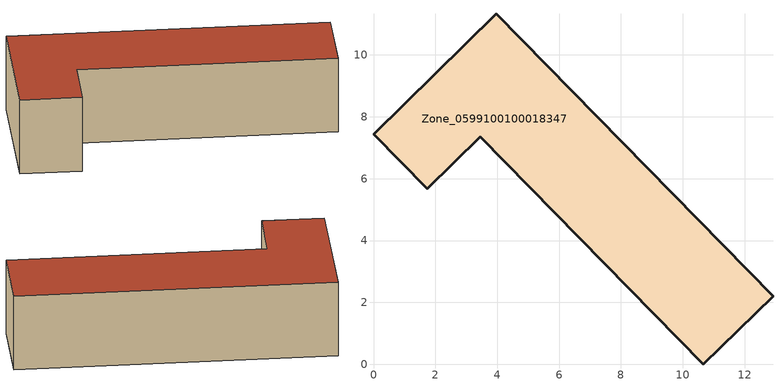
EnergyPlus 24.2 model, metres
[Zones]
Zone_0599100100018347
 floor ground (C_G): 0,7.44 3.97,11.33 12.92,2.21 10.67,0 3.46,7.36 1.73,5.67 z0
 wall outside (C_F): 3.97,11.33 0,7.44 1.73,5.67 3.46,7.36 10.67,0 12.92,2.21 3.97,11.33 z0:3.24
 roof outside (C_R): 12.92,2.21 3.97,11.33 0,7.44 1.73,5.67 3.46,7.36 10.67,0 z3.24
[BUILDING]
Pand.0599100100018347: North Axis=0; Terrain=City; Loads Convergence Tolerance Value=0.04; Temperature Convergence Tolerance Value=0.4; Solar Distribution=FullExterior; Maximum Number of Warmup Days=25; Minimum Number of Warmup Days=1
[Site:Location]
Rotterdam.The.Hague.AP_ZH_NLD Design_Conditions: Latitude=51.96; Longitude=4.45; Time Zone=1; Elevation=-4.5
[SITE:GROUNDTEMPERATURE:BUILDINGSURFACE]
18, 18, 18, 18, 18, 18, 18, 18, 18, 18, 18, 18
[MATERIAL] Thermal Absorptance=0.9; Solar Absorptance=0.7; Visible Absorptance=0.7
Name | Roughness | Thickness | Conductivity | Density | Specific Heat
G.D.2015-2018 | MediumSmooth | 0.15 | 0.0428571 | 540 | 1210
F.D.2015-2018 | Rough | 0.3 | 0.0666667 | 1920 | 840
R.D.2015-2018 | MediumRough | 0.2 | 0.0333333 | 1500 | 1000
[CONSTRUCTION]
C_G: G.D.2015-2018
C_F: F.D.2015-2018
C_R: R.D.2015-2018
[ZONE]
Zone_0599100100018347: Type=1; Multiplier=1; Ceiling Height=Autocalculate; Volume=Autocalculate; Floor Area=autocalculate; Part of Total Floor Area=Yes
[ZONEINFILTRATION:DESIGNFLOWRATE]
Infil_Zone_0599100100018347: Zone or ZoneList or Space or SpaceList=Zone_0599100100018347; Schedule=AlwaysOn; Design Flow Rate Calculation Method=Flow/Area; Flow Rate per Floor Area=0.0021; Constant Term Coefficient=1; Temperature Term Coefficient=0; Velocity Term Coefficient=0; Velocity Squared Term Coefficient=0
[HVACTEMPLATE:ZONE:IDEALLOADSAIRSYSTEM]
Zone_0599100100018347: Maximum Heating Supply Air Temperature=50; Minimum Cooling Supply Air Temperature=13; Maximum Heating Supply Air Humidity Ratio=0.0156; Minimum Cooling Supply Air Humidity Ratio=0.0077; Heating Limit=NoLimit; Cooling Limit=NoLimit; Dehumidification Control Type=ConstantSensibleHeatRatio; Cooling Sensible Heat Ratio=0.7; Dehumidification Setpoint=60; Humidification Control Type=None; Humidification Setpoint=30; Outdoor Air Method=None; Outdoor Air Flow Rate per Person=0.00944; Outdoor Air Flow Rate per Zone Floor Area=0; Outdoor Air Flow Rate per Zone=0; Demand Controlled Ventilation Type=None; Outdoor Air Economizer Type=NoEconomizer; Heat Recovery Type=None; Sensible Heat Recovery Effectiveness=0.7; Latent Heat Recovery Effectiveness=0.65
[ZONECONTROL:THERMOSTAT]
ThermostatControl_Zone_0599100100018347: Zone or ZoneList=Zone_0599100100018347; Control Type Schedule=DualSetpointControlType; Control 1=Thermostat_Zone_0599100100018347; Temperature Difference Between Cutout And Setpoint=0
[THERMOSTATSETPOINT:DUALSETPOINT]
Thermostat_Zone_0599100100018347: Heating Setpoint Temperature Schedule=HeatingSetpoint_Zone_0599100100018347; Cooling Setpoint Temperature Schedule=CoolingSetpoint_Zone_0599100100018347
[SCHEDULE:COMPACT]
HeatingSetpoint_Zone_0599100100018347: Through: 12/31, For: AllDays, Until: 24:00, 21
CoolingSetpoint_Zone_0599100100018347: Through: 12/31, For: AllDays, Until: 24:00, 24
DualSetpointControlType: Through: 12/31, For: AllDays, Until: 24:00, 4
AlwaysOn: Through: 12/31, For: AllDays, Until: 24:00, 1
